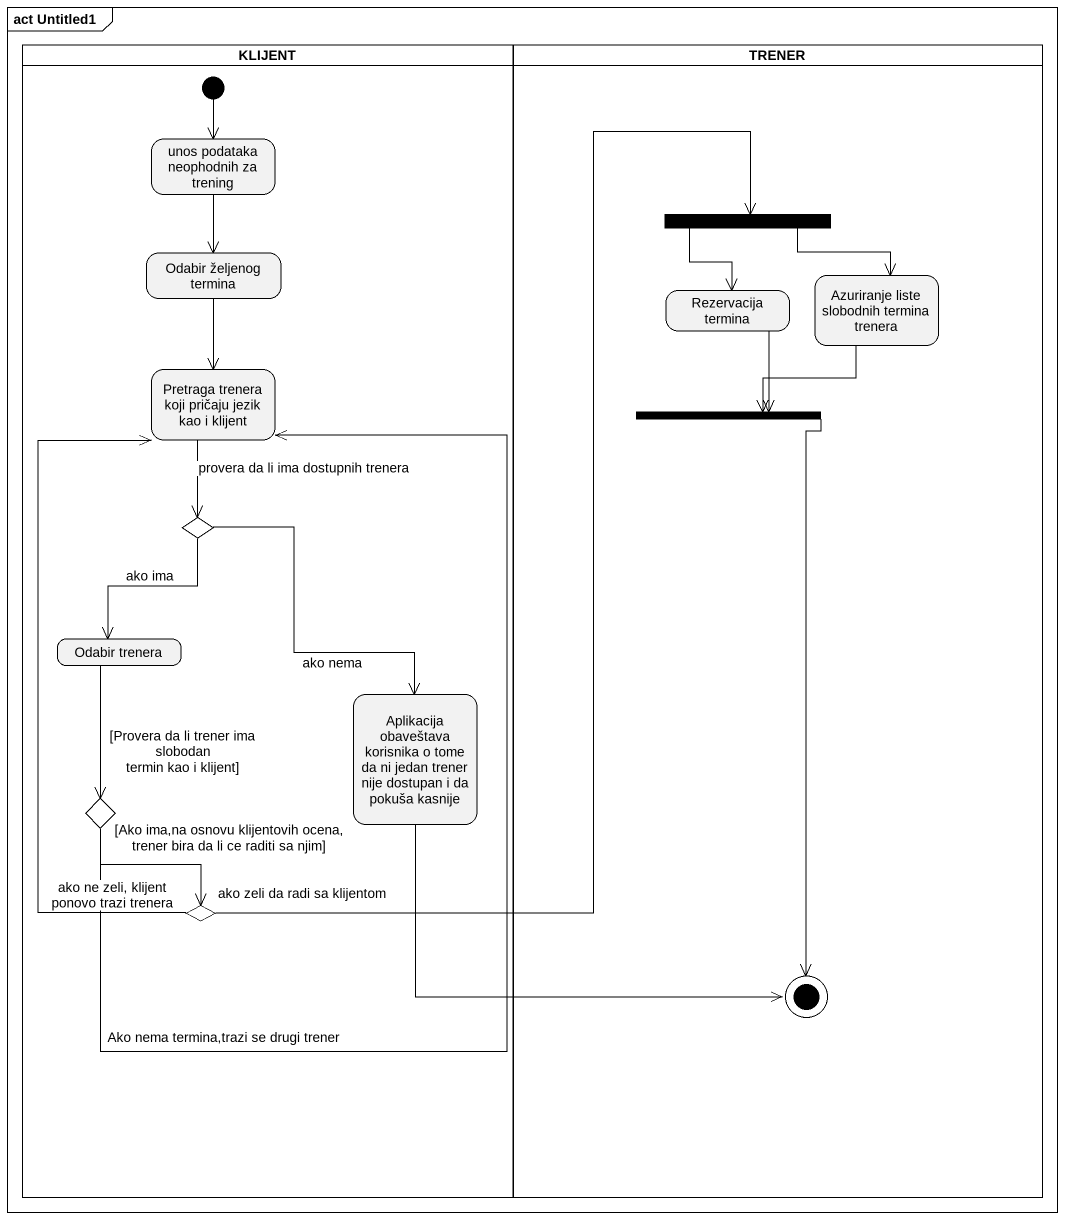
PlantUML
@startuml
mainframe act Untitled1
hide empty description
state KLIJENT <<partition>> {
  state "unos podataka neophodnih za trening" as unos_podataka_neophodnih_za
  state "Odabir željenog termina" as Odabir_željenog_termina
  state "Pretraga trenera koji pričaju jezik kao i klijent" as Pretraga_trenera_koji
  state choice1 <<choice>>
  state "Odabir trenera" as Odabir_trenera
  state "Aplikacija obaveštava korisnika o tome da ni jedan trener nije dostupan i da pokuša kasnije" as Aplikacija_obaveštava
  state choice2 <<choice>>
  state choice3 <<choice>>
  [*] --> unos_podataka_neophodnih_za
}
state TRENER <<partition>> {
  state fork1 <<fork>>
  state "Rezervacija termina" as Rezervacija_termina
  state "Azuriranje liste slobodnih termina trenera" as Azuriranje_liste_slobodnih
  state fork2 <<join>>
  state final1 <<end>>
}
unos_podataka_neophodnih_za --> Odabir_željenog_termina
fork1 --> Rezervacija_termina
fork1 --> Azuriranje_liste_slobodnih
Odabir_željenog_termina --> Pretraga_trenera_koji
Rezervacija_termina --> fork2
Azuriranje_liste_slobodnih --> fork2
Pretraga_trenera_koji --> choice1 : provera da li ima dostupnih trenera
fork2 --> final1
choice1 --> Odabir_trenera : ako ima
choice1 --> Aplikacija_obaveštava : ako nema
Odabir_trenera --> choice2 : [Provera da li trener ima slobodan termin kao i klijent]
Aplikacija_obaveštava --> final1
choice2 -up-> Pretraga_trenera_koji : Ako nema termina,trazi se drugi trener
choice2 --> choice3 : [Ako ima,na osnovu klijentovih ocena, trener bira da li ce raditi sa njim]
choice3 -up-> fork1 : ako zeli da radi sa klijentom
choice3 -up-> Pretraga_trenera_koji : ako ne zeli, klijent ponovo trazi trenera
@enduml
